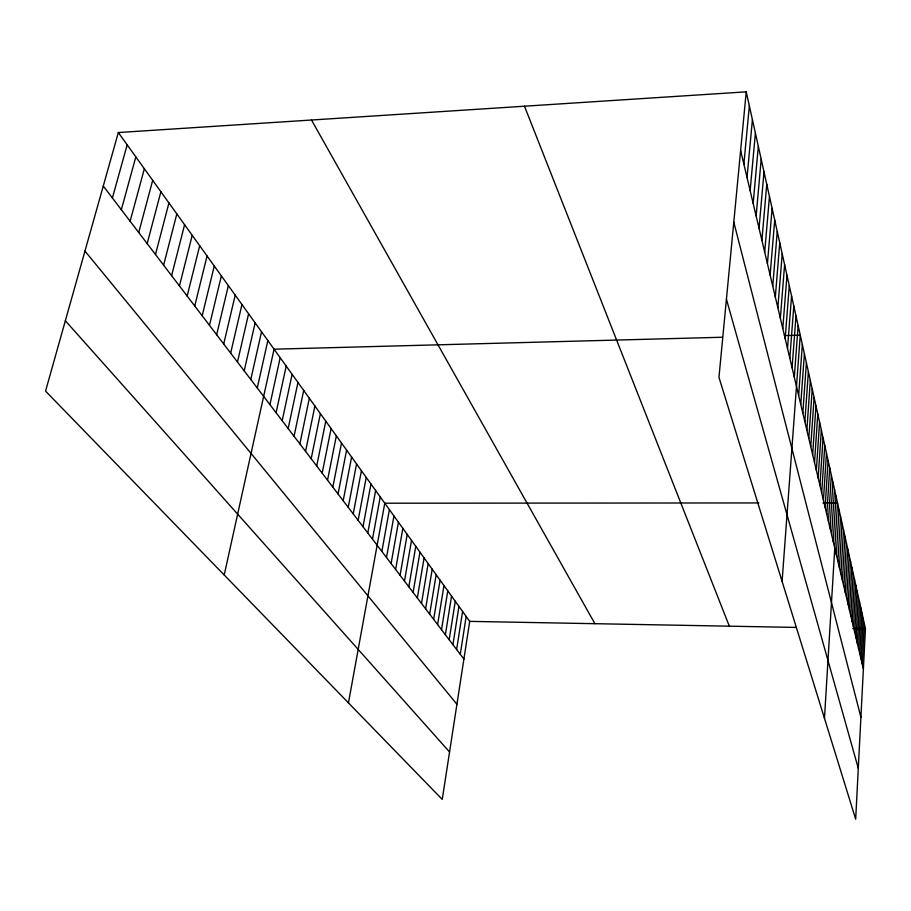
<?xml version="1.0" encoding="UTF-8"?>
<svg xmlns="http://www.w3.org/2000/svg" width="911" height="911" viewBox="0 0 911 911"><rect width="100%" height="100%" fill="white"/><g stroke="black" fill="none" stroke-linecap="round" stroke-linejoin="round"><path stroke-width="1.37" d="M746.234 91.84L865.45 628.704L855.68 819.16L718.961 377.37L746.234 91.84L118.328 132.539L45.55 391.104L442.245 799.425L469.712 621.37L118.328 132.539M858.572 648.564L860.736 607.489M859.802 653.756L861.943 612.898M861.009 658.869L863.127 618.239M862.205 663.925L864.3 623.5M853.482 627.075L855.771 585.09M854.78 632.564L857.035 590.806M856.067 637.973L858.287 596.443M857.319 643.303L859.517 602M848.095 604.346L850.51 561.427M849.473 610.154L851.853 567.462M850.828 615.87L853.174 573.418M852.161 621.518L854.484 579.294M842.402 580.273L844.941 536.363M843.859 586.422L846.365 542.762M845.294 592.48L847.765 549.071M846.706 598.459L849.154 555.289M837.892 561.256L840.557 516.571M839.418 567.69L842.037 523.267M840.921 574.021L843.506 529.86M833.235 541.544L836.002 496.085M824.478 718.323L837.516 502.883L822.952 502.895M836.344 554.719L839.042 509.784M828.441 521.32L831.333 475.075M830.058 528.164L832.916 482.192M831.663 534.905L834.476 489.196M823.43 500.15L826.459 453.086M825.127 507.313L828.11 460.533M826.801 514.373L829.739 467.855M818.169 477.933L821.335 430.038M819.946 485.461L823.066 437.838M821.699 492.862L824.774 445.525M812.646 454.623L815.971 405.862M814.514 462.526L817.782 414.05M816.358 470.292L819.581 422.112M808.809 438.43L812.236 389.065M810.744 446.595L814.115 397.526M804.846 421.679L808.387 371.711M806.85 430.129L810.323 380.456M798.64 395.442L802.352 344.54M800.746 404.336L804.402 353.753M802.807 413.082L806.406 362.806M794.312 377.165L798.15 325.626M782.093 581.377L800.268 335.168L784.451 335.59M789.826 358.217L793.8 306.028M792.08 367.782L795.998 315.912M785.168 338.573L789.29 285.724M787.514 348.492L791.568 295.973M780.34 318.19L784.61 264.645M782.777 328.472L786.979 275.281M777.857 307.69L782.207 253.816M772.744 286.111L777.254 231.531M775.329 297.009L779.759 242.781M767.426 263.655L772.118 208.368M770.114 274.997L774.714 220.063M764.693 252.096L769.465 196.446M759.045 228.262L764.01 171.872M761.903 240.299L766.766 184.284M756.141 215.964L761.197 159.209M750.129 190.615L755.401 133.108M753.169 203.426L758.328 146.295M747.031 177.531L752.418 119.637M743.866 164.162L749.354 105.881M460.283 654.303L466.17 616.44M456.627 649.509L462.583 611.452M449.169 639.727L455.272 601.283M452.926 644.646L458.95 606.396M445.365 634.739L451.549 596.101M437.622 624.57L443.964 585.545M441.516 629.683L447.779 590.852M433.67 619.389L440.093 580.159M429.662 614.139L436.164 574.704M421.497 603.424L428.17 563.579M425.608 608.81L432.201 569.181M417.329 597.958L424.093 557.908M413.104 592.412L419.96 552.157M404.484 581.104L411.521 540.417M408.823 586.798L415.769 546.327M400.077 575.331L407.217 534.427M395.625 569.489L402.856 528.357M391.092 563.545L398.437 522.208M386.503 557.532L393.951 515.968M381.857 551.428L389.396 509.636M348.446 702.882L384.784 503.214L758.863 502.94M367.782 532.958L375.639 490.494M372.485 539.141L380.24 496.894M362.999 526.695L370.971 483.992M358.148 520.329L366.233 477.41M353.229 513.884L361.428 470.725M348.241 507.336L356.554 463.95M343.185 500.697L351.612 457.071M338.049 493.967L346.601 450.091M332.834 487.123L341.511 443.019M327.539 480.188L336.353 435.834M322.175 473.139L331.103 428.546M316.721 465.988L325.785 421.144M311.186 458.723L320.387 413.64M305.561 451.355L314.91 406.01M299.856 443.862L309.341 398.266M294.059 436.255L303.693 390.409M288.172 428.534L297.954 382.415M282.182 420.688L292.124 374.307M276.101 412.717L286.202 366.074M269.929 404.609L280.178 357.693M224.208 575L274.063 349.198L722.469 337.241M257.266 388.006L267.857 340.555M250.776 379.5L261.537 331.763M244.182 370.845L255.126 322.836M237.475 362.043L248.601 313.76M230.654 353.104L241.962 304.525M223.719 344.005L235.209 295.141M216.659 334.747L228.354 285.599M209.484 325.318L221.373 275.885M202.174 315.741L214.267 266.001M194.738 305.982L207.048 255.957M187.165 296.052L199.691 245.719M179.456 285.94L192.21 235.311M171.61 275.646L184.591 224.71M163.616 265.169L176.825 213.926M155.485 254.488L168.934 202.937M147.183 243.613L160.883 191.743M138.734 232.533L152.695 180.344M130.125 221.236L144.348 168.729M121.345 209.724L135.83 156.897M112.395 197.983L127.164 144.826M469.712 621.37L795.998 627.417M852.833 628.465L865.45 628.704M65.353 320.74L449.556 751.985M84.962 251.072L456.923 704.271M103.273 186.015L463.904 659.052M311.494 120.013L594.894 623.682M524.485 106.211L729.335 626.176M726.431 299.195L858.287 768.315M733.788 222.136L860.906 717.242M740.632 150.497L863.389 668.913"/></g></svg>
